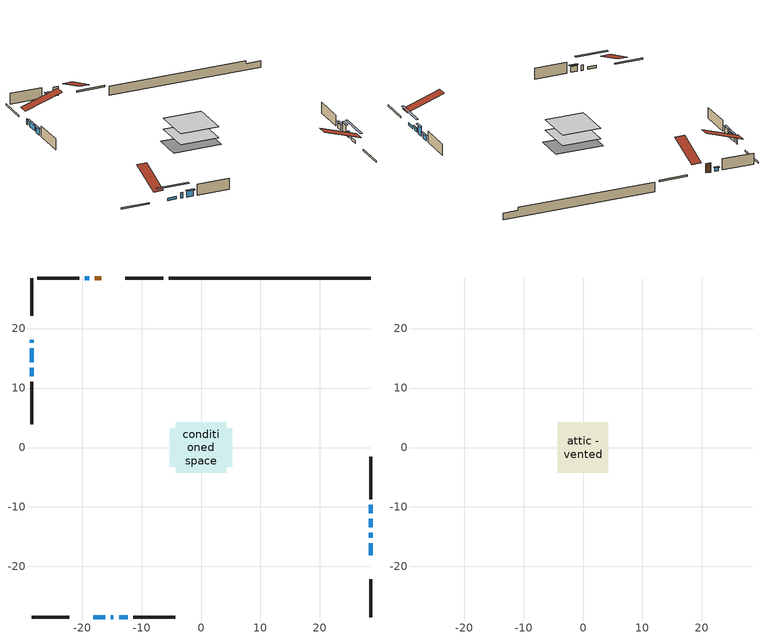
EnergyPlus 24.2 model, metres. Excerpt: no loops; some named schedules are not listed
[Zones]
conditioned space
 floor adiabatic (AdiabaticFloorConstruction): -4.25,-4.25 -4.25,4.25 4.25,4.25 4.25,-4.25 z0.15
 floor foundation (Slab1 construction): -5.26,-3.22 -5.26,3.22 5.26,3.22 5.26,-3.22 z-1.92
 wall outside (RimJoist1 construction): -6.37,28.49 -12.74,28.49 / -28.49,-28.49 -22.13,-28.49 / -28.49,28.49 -28.49,22.13 / 28.49,-28.49 28.49,-22.13 z0.15:0.45
 wall outside (AdiabaticWallConstruction 1): -16.77,28.49 -17.89,28.49 z0.15:2.18
 wall outside (AdiabaticWallConstruction): -28.49,18.09 -28.49,17.62 / -15.18,-28.49 -14.71,-28.49 z0.15:1.37; 28.49,-18.09 28.49,-16.11 / -18.09,-28.49 -16.11,-28.49 z0.15:0.71; 28.49,-15.18 28.49,-14.36 z0.15:1.01; 28.49,-13.44 28.49,-11.96 z0.15:2.18; 28.49,-11.04 28.49,-9.59 z0.15:1.27; -18.82,28.49 -19.56,28.49 z0.15:0.89; -13.78,-28.49 -12.33,-28.49 / -28.49,16.69 -28.49,14.35 z0.15:1.47; -28.49,13.43 -28.49,11.95 z0.15:1.55
 wall outside (Wall1 construction): -20.49,28.49 -27.56,28.49 / -11.4,-28.49 -4.33,-28.49 / -28.49,11.02 -28.49,3.95 / 28.49,-8.66 28.49,-1.58 z0.15:2.59
 wall foundation (FoundationWall1 construction): -5.44,28.49,-1.92 -5.44,28.49,0.15 25.1,28.49,0.15 25.1,28.49,-0.5 28.49,28.49,-0.5 28.49,28.49,-1.92
 window (WindowConstruction 7): -28.49,18.09 -28.49,17.62 z0.15:1.37
 window (WindowConstruction 9): 28.49,-18.09 28.49,-16.11 z0.15:0.71
 window (WindowConstruction 10): -18.09,-28.49 -16.11,-28.49 z0.15:0.71
 window (WindowConstruction 8): -15.18,-28.49 -14.71,-28.49 z0.15:1.37
 window (WindowConstruction): 28.49,-15.18 28.49,-14.37 z0.15:1.01
 window (WindowConstruction 1): 28.49,-13.44 28.49,-11.96 z0.15:2.18
 window (WindowConstruction 2): 28.49,-11.03 28.49,-9.59 z0.15:1.27
 window (WindowConstruction 3): -18.82,28.49 -19.56,28.49 z0.15:0.89
 window (WindowConstruction 4): -13.78,-28.49 -12.33,-28.49 z0.15:1.47
 window (WindowConstruction 5): -28.49,16.69 -28.49,14.35 z0.15:1.47
 window (WindowConstruction 6): -28.49,13.43 -28.49,11.95 z0.15:1.55
 door (Door): -16.77,28.49 -17.89,28.49 z0.15:2.18
 ceiling adiabatic (AdiabaticFloorConstruction): 4.25,-4.25 4.25,4.25 -4.25,4.25 -4.25,-4.25 z0.15
attic - vented
 floor to conditioned space (Floor1 construction Reversed): -4.25,-4.25 -4.25,4.25 4.25,4.25 4.25,-4.25 z2.59
 roof outside (Roof1 construction): -15.85,28.49,2.59 -15.85,20.22,5.35 -13.66,20.22,5.35 -13.66,28.49,2.59; -19.02,-28.49,2.59 -19.02,-20.22,5.35 -21.2,-20.22,5.35 -21.2,-28.49,2.59; -28.49,19.02,2.59 -20.22,19.02,5.35 -20.22,21.2,5.35 -28.49,21.2,2.59; 28.49,-19.02,2.59 20.22,-19.02,5.35 20.22,-21.2,5.35 28.49,-21.2,2.59
shading: 28.49,-13.47 28.49,-20.73 28.9,-20.73 28.9,-13.47 z3.35; -13.47,-28.49 -20.73,-28.49 -20.73,-28.9 -13.47,-28.9 z3.35; 28.49,-14.16 28.49,-15.38 28.9,-15.38 28.9,-14.16 z1.21; 28.49,-11.76 28.49,-13.64 28.9,-13.64 28.9,-11.76 z2.38; 28.49,-9.39 28.49,-11.24 28.9,-11.24 28.9,-9.39 z1.47; -19.76,28.49 -18.62,28.49 -18.62,28.9 -19.76,28.9 z1.09; -12.13,-28.49 -13.98,-28.49 -13.98,-28.9 -12.13,-28.9 z1.67; -28.49,14.15 -28.49,16.89 -28.9,16.89 -28.9,14.15 z1.67; -28.49,11.75 -28.49,13.63 -28.9,13.63 -28.9,11.75 z1.75
[Building]
Building 1: Terrain=Suburbs
[Site:Location]
Toronto City Centre_ON: Latitude {deg}=43.63; Longitude {deg}=-79.39; Time Zone {hr}=-5; Elevation {m}=77; Keep Site Location Information=Yes
[Site:GroundTemperature:Shallow]
5.01852, 3.26908, 3.12898, 3.95918, 7.29196, 10.6092, 13.4851, 15.3069, 15.4617, 13.9799, 11.1774, 7.9619
[Site:WaterMainsTemperature]
Calculation Method=Schedule; Temperature Schedule=mains temperature schedule
[Material] Roughness=Rough; Thermal Absorptance=0.9
Name | Thickness {m} | Conductivity {W/m-K} | Density {kg/m3} | Specific Heat {J/kg-K} | Solar Absorptance | Visible Absorptance
asphalt or fiberglass shingles | 0.00635 | 0.162714 | 1121.4 | 1465.45 | 0.4 | 0.4
ceiling loosefill ins | 0.0846667 | 0.0480833 | 16.02 | 1046.75 | 0.7 | 0.7
ceiling stud and cavity | 0.1397 | 0.666682 | 65.682 | 1177.47 | 0.7 | 0.7
concrete 4.0 in. | 0.1016 | 1.803125 | 2242.8 | 837.4 | 0.7 | 0.7
concrete 8.0 in. | 0.2032 | 1.803125 | 2242.8 | 837.4 | 0.7 | 0.7
door material | 0.04445 | 0.053851 | 512.64 | 1214.23 | 0.7 | 0.7
exterior vertical ins | 0.0316066 | 0.029427 | 32.04 | 1214.23 | 0.7 | 0.7
floor covering | 0.0127 | 0.0433444 | 54.468 | 1339.84 | 0.6 | 0.6
floor rigid ins; wall rigid ins | 0.512978 | 0.029427 | 32.04 | 1214.23 | 0.7 | 0.7
floor stud and cavity | 0.1397 | 1.75129 | 37.0049 | 1207.88 | 0.7 | 0.7
furniture material conditioned space 1 | 0.1524 | 0.115458 | 640.8 | 1214.23 | 0.6 | 0.6
gypsum board | 0.0127 | 0.160291 | 801 | 837.4 | 0.6 | 0.6
gypsum board 1 | 0.0127 | 0.160291 | 801 | 837.4 | 0.7 | 0.7
osb sheathing 0.5 in. | 0.0127 | 0.115458 | 512.64 | 1214.23 | 0.7 | 0.7
osb sheathing 0.75 in. | 0.01905 | 0.115458 | 512.64 | 1214.23 | 0.7 | 0.7
osb sheathing 2.0 in. | 0.0508 | 0.115458 | 512.64 | 1214.23 | 0.7 | 0.7
rim joist stud and cavity | 0.0508 | 0.0296634 | 125.044 | 1163.47 | 0.6 | 0.6
wall stud and cavity | 0.1397 | 0.0938917 | 139.0536 | 1170.24 | 0.7 | 0.7
wall stud and cavity 1 | 0.0889 | 0.380278 | 52.3479 | 1209.89 | 0.7 | 0.7
wall stud and cavity 2 | 0.0889 | 0.391764 | 83.0341 | 1211.67 | 0.7 | 0.7
wood siding | 0.0254 | 0.102417 | 544.68 | 1172.36 | 0.4 | 0.4
wood siding 1; wood siding 2; wood siding 3 | 0.0254 | 0.102417 | 544.68 | 1172.36 | 0.7 | 0.7
[WindowMaterial:SimpleGlazingSystem]
Name | U-Factor {W/m2-K} | Solar Heat Gain Coefficient
WindowMaterial | 2.95994 | 0.63
WindowMaterial 1 | 2.89181 | 0.69
WindowMaterial 2 | 2.91679 | 0.67
WindowMaterial 3 | 2.97584 | 0.61
WindowMaterial 4 | 2.90827 | 0.68
WindowMaterial 5 | 2.89351 | 0.69
WindowMaterial 6 | 2.906 | 0.68
WindowMaterial 7 | 2.97754 | 0.61
WindowMaterial 8 | 4.2426 | 0.65
[Construction]
AdiabaticFloorConstruction: floor stud and cavity, floor rigid ins, osb sheathing 0.75 in., floor covering
AdiabaticWallConstruction: wood siding 2, wall rigid ins, wall stud and cavity 1, gypsum board
AdiabaticWallConstruction 1: wood siding 3, wall rigid ins, wall stud and cavity 1, gypsum board
Door: door material
Floor1 construction Reversed: gypsum board, ceiling stud and cavity, ceiling loosefill ins
FoundationWall1 construction: concrete 8.0 in., gypsum board 1
furniture construction conditioned space 1: furniture material conditioned space 1
PartitionWallConstruction: gypsum board, wall stud and cavity 2, gypsum board
RimJoist1 construction: wood siding 1, osb sheathing 2.0 in., rim joist stud and cavity
Roof1 construction: asphalt or fiberglass shingles
Slab1 construction: concrete 4.0 in.
Wall1 construction: wood siding, osb sheathing 0.5 in., wall stud and cavity, gypsum board
WindowConstruction: WindowMaterial
WindowConstruction 1: WindowMaterial 1
WindowConstruction 10; WindowConstruction 9: WindowMaterial 8
WindowConstruction 2: WindowMaterial 2
WindowConstruction 3: WindowMaterial 3
WindowConstruction 4: WindowMaterial 4
WindowConstruction 5: WindowMaterial 5
WindowConstruction 6: WindowMaterial 6
WindowConstruction 7; WindowConstruction 8: WindowMaterial 7
[Zone] Multiplier=1; Part of Total Floor Area=Yes
Name | Volume {m3}
attic - vented | 32.3202
conditioned space | 332.1
[Space]
Name | Zone | Volume {m3}
attic - vented 1 | attic - vented | 32.3202
conditioned space 1 | conditioned space | 332.1
[ZoneInfiltration:EffectiveLeakageArea]
infil attic - vented 1: Zone or Space=attic - vented 1; Schedule=Always On Discrete; Effective Air Leakage Area {cm2}=3039.16; Stack Coefficient=0.00019181; Wind Coefficient=9.35741e-06
[ZoneMixing]
whole house fan mix: Zone or Space=attic - vented; Schedule=Always On Continuous; Design Flow Rate Calculation Method=Flow/Zone; Design Flow Rate {m3/s}=0; Source Zone or Space=conditioned space
[SurfaceProperty:ExposedFoundationPerimeter]
Slab1: Exposed Perimeter Calculation Method=TotalExposedPerimeter; Total Exposed Perimeter {m}=33.936
[InternalMass] Zone or ZoneList=conditioned space; Space or SpaceList=conditioned space 1
Name | Construction | Surface Area {m2}
furniture mass conditioned space 1 | furniture construction conditioned space 1 | 55.9998
partition wall mass | PartitionWallConstruction | 140
[Lights]
interior lighting: Zone or ZoneList or Space or SpaceList=conditioned space 1; Schedule=interior lighting schedule; Design Level Calculation Method=LightingLevel; Lighting Level {W}=343.2; Return Air Fraction=0; Fraction Radiant=0.6; Fraction Visible=0.2; Fraction Replaceable=1
[People]
occupants: Zone or ZoneList or Space or SpaceList=conditioned space 1; Number of People Schedule=occupants schedule; Number of People Calculation Method=People; Number of People=3; Fraction Radiant=0.314171; Sensible Heat Fraction=0.56303; Activity Level Schedule=occupants activity schedule; Carbon Dioxide Generation Rate {m3/s-W}=0; Enable ASHRAE 55 Comfort Warnings=No; Mean Radiant Temperature Calculation Type=EnclosureAveraged
[ElectricEquipment] Zone or ZoneList or Space or SpaceList=conditioned space 1; Design Level Calculation Method=EquipmentLevel
Name | Schedule | Design Level {W} | Fraction Latent | Fraction Radiant | Fraction Lost
clothes dryer | clothes dryer schedule | 140.772 | 0.015 | 0.081 | 0.85
clothes washer | clothes washer schedule | 32.1985 | 0.03 | 0.162 | 0.7
cooking range | cooking range schedule | 215.147 | 0.08 | 0.432 | 0.2
dishwasher | dishwasher schedule | 66.8632 | 0.3 | 0.18 | 0.4
fridge | fridge schedule | 72.9452 | 0 | 0.6 | 0
mech vent bath fan 0 | mech vent bath fan 0 schedule | 50.2 | 0 | 0 | 1
mech vent bath fan 1 | mech vent bath fan 1 schedule | 50.2 | 0 | 0 | 1
mech vent house fan | mech vent house fan schedule | 0 | 0 | 0 | 1
mech vent house fan cfis | mech vent house fan cfis schedule | 0 | 0 | 0 | 0
misc plug loads | misc plug loads schedule | 494.7 | 0.045 | 0.513 | 0.1
whole house fan | Always On Discrete | 0 | 0 | 0 | 1
[OtherEquipment] Zone or ZoneList or Space or SpaceList=conditioned space 1; Design Level Calculation Method=EquipmentLevel
Name | Fuel Type | Schedule | Design Level {W} | Fraction Latent | Fraction Radiant | Fraction Lost
clothes dryer 1 | Electricity | clothes dryer schedule | 0 | 0.015 | 0.081 | 0.85
cooking range 1 | Electricity | cooking range schedule | 0 | 0.08 | 0.432 | 0.2
general water use latent | None | general water use schedule | 62.594 | 1 | 0 | 0
general water use sensible | None | general water use schedule | -61.6891 | 0 | 0.6 | 0
mech vent house fan latent load | None | Always On Discrete | 0 | 1 | 0 | 0
mech vent house fan sensible load | None | Always On Discrete | 0 | 0 | 0 | 0
water heater energy adjustment1 | Electricity | Always On Discrete | 0.01 | 0 | 0 | 1
[ZoneInfiltration:DesignFlowRate] Zone or ZoneList or Space or SpaceList=conditioned space 1; Schedule=Always On Discrete; Design Flow Rate Calculation Method=Flow/Zone; Design Flow Rate {m3/s}=0
infil flow; natural vent flow; whole house fan flow
[AvailabilityManager:Scheduled]
furnace airloop Availability Manager: Schedule=Always On Discrete
[Foundation:Kiva]
Foundation Kiva 1: Initial Indoor Air Temperature {C}=18; Wall Height Above Grade {m}=0.149992; Wall Depth Below Slab {m}=0.2032; Custom Block Material Name 1=exterior vertical ins; Custom Block Depth 1 {m}=2.06999; Custom Block X Position 1 {m}=0.2159; Custom Block Z Position 1 {m}=0
[Foundation:Kiva:Settings]
Soil Conductivity {W/m-K}=0.849921; Soil Density {kg/m3}=1842.3; Soil Specific Heat {J/kg-K}=418.7; Ground Solar Absorptivity=0.9; Ground Thermal Absorptivity=0.9; Ground Surface Roughness {m}=0.03; Far-Field Width {m}=40; Deep-Ground Boundary Condition=ZeroFlux; Deep-Ground Depth {m}=40; Minimum Cell Dimension {m}=0.2; Maximum Cell Growth Coefficient=3; Simulation Timestep=Timestep
[Exterior:Lights]
exterior lighting: Schedule=exterior lighting schedule; Design Level {W}=75.6
[EnergyManagementSystem:GlobalVariable]
furnace_airloop_Fan_RTF
infil_program_Qfan
infil_program_Qinf
natural_vent_program_Qnv
natural_vent_program_Qwhf
[EnergyManagementSystem:Sensor]
Name | Output:Variable or Output:Meter Index Key | Output:Variable or Output:Meter
airflow_gain | infil flow | Infiltration Sensible Heat Gain Energy
airflow_gain_1 | natural vent flow | Infiltration Sensible Heat Gain Energy
airflow_gain_2 | whole house fan flow | Infiltration Sensible Heat Gain Energy
airflow_loss | infil flow | Infiltration Sensible Heat Loss Energy
airflow_loss_1 | natural vent flow | Infiltration Sensible Heat Loss Energy
airflow_loss_2 | whole house fan flow | Infiltration Sensible Heat Loss Energy
clg_load_cond |  | Cooling:EnergyTransfer:Zone:CONDITIONED SPACE
clg_sp_s; clg_sp_s_1 | cooling setpoint | Schedule Value
clothes_dryer_exhaust_0_sch_s | clothes dryer exhaust 0 schedule | Schedule Value
cool_season | cooling season schedule | Schedule Value
htg_load_cond |  | Heating:EnergyTransfer:Zone:CONDITIONED SPACE
htg_sp_s; htg_sp_s_1 | heating setpoint | Schedule Value
ig_ee_conv | clothes dryer | Electric Equipment Convective Heating Energy
ig_ee_conv_2 | cooking range | Electric Equipment Convective Heating Energy
ig_ee_conv_4 | fridge | Electric Equipment Convective Heating Energy
ig_ee_conv_5 | misc plug loads | Electric Equipment Convective Heating Energy
ig_ee_conv_6 | whole house fan | Electric Equipment Convective Heating Energy
ig_ee_rad | clothes dryer | Electric Equipment Radiant Heating Energy
ig_ee_rad_2 | cooking range | Electric Equipment Radiant Heating Energy
ig_ee_rad_4 | fridge | Electric Equipment Radiant Heating Energy
ig_ee_rad_5 | misc plug loads | Electric Equipment Radiant Heating Energy
ig_ee_rad_6 | whole house fan | Electric Equipment Radiant Heating Energy
ig_lgt_conv | interior lighting | Lights Convective Heating Energy
ig_lgt_rad | interior lighting | Lights Radiant Heating Energy
ig_lgt_vis | interior lighting | Lights Visible Radiation Heating Energy
ig_oe_conv | clothes dryer 1 | Other Equipment Convective Heating Energy
ig_oe_conv_1 | cooking range 1 | Other Equipment Convective Heating Energy
ig_oe_conv_2 | general water use latent | Other Equipment Convective Heating Energy
ig_oe_conv_3 | general water use sensible | Other Equipment Convective Heating Energy
ig_oe_conv_4 | water heater energy adjustment1 | Other Equipment Convective Heating Energy
ig_oe_rad | clothes dryer 1 | Other Equipment Radiant Heating Energy
ig_oe_rad_1 | cooking range 1 | Other Equipment Radiant Heating Energy
ig_oe_rad_2 | general water use latent | Other Equipment Radiant Heating Energy
ig_oe_rad_3 | general water use sensible | Other Equipment Radiant Heating Energy
ig_oe_rad_4 | water heater energy adjustment1 | Other Equipment Radiant Heating Energy
ig_ppl_conv | occupants | People Convective Heating Energy
ig_ppl_rad | occupants | People Radiant Heating Energy
im_conv | furniture mass conditioned space 1 | Surface Inside Face Convection Heat Gain Energy
im_conv_1 | partition wall mass | Surface Inside Face Convection Heat Gain Energy
im_ig | furniture mass conditioned space 1 | Surface Inside Face Internal Gains Radiation Heat Gain Energy
im_ig_1 | partition wall mass | Surface Inside Face Internal Gains Radiation Heat Gain Energy
im_lgt | furniture mass conditioned space 1 | Surface Inside Face Lights Radiation Heat Gain Energy
im_lgt_1 | partition wall mass | Surface Inside Face Lights Radiation Heat Gain Energy
im_sol | furniture mass conditioned space 1 | Surface Inside Face Solar Radiation Heat Gain Energy
im_sol_1 | partition wall mass | Surface Inside Face Solar Radiation Heat Gain Energy
im_surf | furniture mass conditioned space 1 | Surface Inside Face Net Surface Thermal Radiation Heat Gain Energy
im_surf_1 | partition wall mass | Surface Inside Face Net Surface Thermal Radiation Heat Gain Energy
mech_vent_bath_fan_0_sch_s | mech vent bath fan 0 schedule | Schedule Value
mech_vent_bath_fan_1_sch_s | mech vent bath fan 1 schedule | Schedule Value
mv_conv | mech vent bath fan 0 | Electric Equipment Convective Heating Energy
mv_conv_1 | mech vent bath fan 1 | Electric Equipment Convective Heating Energy
mv_conv_2 | mech vent house fan | Electric Equipment Convective Heating Energy
mv_conv_3 | mech vent house fan cfis | Electric Equipment Convective Heating Energy
mv_conv_4 | mech vent house fan latent load | Other Equipment Convective Heating Energy
mv_conv_5 | mech vent house fan sensible load | Other Equipment Convective Heating Energy
mv_rad | mech vent bath fan 0 | Electric Equipment Radiant Heating Energy
mv_rad_1 | mech vent bath fan 1 | Electric Equipment Radiant Heating Energy
mv_rad_2 | mech vent house fan | Electric Equipment Radiant Heating Energy
mv_rad_3 | mech vent house fan cfis | Electric Equipment Radiant Heating Energy
mv_rad_4 | mech vent house fan latent load | Other Equipment Radiant Heating Energy
mv_rad_5 | mech vent house fan sensible load | Other Equipment Radiant Heating Energy
natural_vent_s | natural vent schedule | Schedule Value
out_pb_s |  | Site Outdoor Air Barometric Pressure
out_wt_s |  | Site Outdoor Air Humidity Ratio
site_vw_s |  | Site Wind Speed
ss_back_out | Window1 | Surface Window Shortwave from Zone Back Out Window Heat Transfer Rate
ss_back_out_1 | Window10 | Surface Window Shortwave from Zone Back Out Window Heat Transfer Rate
ss_back_out_10 | Window9 | Surface Window Shortwave from Zone Back Out Window Heat Transfer Rate
ss_back_out_2 | Window12 | Surface Window Shortwave from Zone Back Out Window Heat Transfer Rate
ss_back_out_3 | Window2 | Surface Window Shortwave from Zone Back Out Window Heat Transfer Rate
ss_back_out_4 | Window3 | Surface Window Shortwave from Zone Back Out Window Heat Transfer Rate
ss_back_out_5 | Window4 | Surface Window Shortwave from Zone Back Out Window Heat Transfer Rate
ss_back_out_6 | Window5 | Surface Window Shortwave from Zone Back Out Window Heat Transfer Rate
ss_back_out_7 | Window6 | Surface Window Shortwave from Zone Back Out Window Heat Transfer Rate
ss_back_out_8 | Window7 | Surface Window Shortwave from Zone Back Out Window Heat Transfer Rate
ss_back_out_9 | Window8 | Surface Window Shortwave from Zone Back Out Window Heat Transfer Rate
ss_conv | Door1 | Surface Inside Face Convection Heat Gain Energy
ss_conv_1 | Window1 | Surface Inside Face Convection Heat Gain Energy
ss_conv_10 | Window8 | Surface Inside Face Convection Heat Gain Energy
ss_conv_11 | Window9 | Surface Inside Face Convection Heat Gain Energy
ss_conv_2 | Window10 | Surface Inside Face Convection Heat Gain Energy
ss_conv_3 | Window12 | Surface Inside Face Convection Heat Gain Energy
ss_conv_4 | Window2 | Surface Inside Face Convection Heat Gain Energy
ss_conv_5 | Window3 | Surface Inside Face Convection Heat Gain Energy
ss_conv_6 | Window4 | Surface Inside Face Convection Heat Gain Energy
ss_conv_7 | Window5 | Surface Inside Face Convection Heat Gain Energy
ss_conv_8 | Window6 | Surface Inside Face Convection Heat Gain Energy
ss_conv_9 | Window7 | Surface Inside Face Convection Heat Gain Energy
ss_ig | Door1 | Surface Inside Face Internal Gains Radiation Heat Gain Energy
ss_ig_1 | Window1 | Surface Inside Face Internal Gains Radiation Heat Gain Energy
ss_ig_10 | Window8 | Surface Inside Face Internal Gains Radiation Heat Gain Energy
ss_ig_11 | Window9 | Surface Inside Face Internal Gains Radiation Heat Gain Energy
ss_ig_2 | Window10 | Surface Inside Face Internal Gains Radiation Heat Gain Energy
ss_ig_3 | Window12 | Surface Inside Face Internal Gains Radiation Heat Gain Energy
ss_ig_4 | Window2 | Surface Inside Face Internal Gains Radiation Heat Gain Energy
ss_ig_5 | Window3 | Surface Inside Face Internal Gains Radiation Heat Gain Energy
ss_ig_6 | Window4 | Surface Inside Face Internal Gains Radiation Heat Gain Energy
ss_ig_7 | Window5 | Surface Inside Face Internal Gains Radiation Heat Gain Energy
ss_ig_8 | Window6 | Surface Inside Face Internal Gains Radiation Heat Gain Energy
ss_ig_9 | Window7 | Surface Inside Face Internal Gains Radiation Heat Gain Energy
ss_lgt | Door1 | Surface Inside Face Lights Radiation Heat Gain Energy
ss_sol | Door1 | Surface Inside Face Solar Radiation Heat Gain Energy
ss_surf | Door1 | Surface Inside Face Net Surface Thermal Radiation Heat Gain Energy
ss_surf_1 | Window1 | Surface Inside Face Net Surface Thermal Radiation Heat Gain Energy
ss_surf_10 | Window8 | Surface Inside Face Net Surface Thermal Radiation Heat Gain Energy
ss_surf_11 | Window9 | Surface Inside Face Net Surface Thermal Radiation Heat Gain Energy
ss_surf_2 | Window10 | Surface Inside Face Net Surface Thermal Radiation Heat Gain Energy
ss_surf_3 | Window12 | Surface Inside Face Net Surface Thermal Radiation Heat Gain Energy
ss_surf_4 | Window2 | Surface Inside Face Net Surface Thermal Radiation Heat Gain Energy
ss_surf_5 | Window3 | Surface Inside Face Net Surface Thermal Radiation Heat Gain Energy
ss_surf_6 | Window4 | Surface Inside Face Net Surface Thermal Radiation Heat Gain Energy
ss_surf_7 | Window5 | Surface Inside Face Net Surface Thermal Radiation Heat Gain Energy
ss_surf_8 | Window6 | Surface Inside Face Net Surface Thermal Radiation Heat Gain Energy
ss_surf_9 | Window7 | Surface Inside Face Net Surface Thermal Radiation Heat Gain Energy
ss_trans_in | Window1 | Surface Window Transmitted Solar Radiation Rate
ss_trans_in_1 | Window10 | Surface Window Transmitted Solar Radiation Rate
ss_trans_in_10 | Window9 | Surface Window Transmitted Solar Radiation Rate
ss_trans_in_2 | Window12 | Surface Window Transmitted Solar Radiation Rate
ss_trans_in_3 | Window2 | Surface Window Transmitted Solar Radiation Rate
ss_trans_in_4 | Window3 | Surface Window Transmitted Solar Radiation Rate
ss_trans_in_5 | Window4 | Surface Window Transmitted Solar Radiation Rate
ss_trans_in_6 | Window5 | Surface Window Transmitted Solar Radiation Rate
ss_trans_in_7 | Window6 | Surface Window Transmitted Solar Radiation Rate
ss_trans_in_8 | Window7 | Surface Window Transmitted Solar Radiation Rate
ss_trans_in_9 | Window8 | Surface Window Transmitted Solar Radiation Rate
ss_trans_out | Window1 | Surface Inside Face Initial Transmitted Diffuse Transmitted Out Window Solar Radiation Rate
ss_trans_out_1 | Window10 | Surface Inside Face Initial Transmitted Diffuse Transmitted Out Window Solar Radiation Rate
ss_trans_out_10 | Window9 | Surface Inside Face Initial Transmitted Diffuse Transmitted Out Window Solar Radiation Rate
ss_trans_out_2 | Window12 | Surface Inside Face Initial Transmitted Diffuse Transmitted Out Window Solar Radiation Rate
ss_trans_out_3 | Window2 | Surface Inside Face Initial Transmitted Diffuse Transmitted Out Window Solar Radiation Rate
ss_trans_out_4 | Window3 | Surface Inside Face Initial Transmitted Diffuse Transmitted Out Window Solar Radiation Rate
ss_trans_out_5 | Window4 | Surface Inside Face Initial Transmitted Diffuse Transmitted Out Window Solar Radiation Rate
ss_trans_out_6 | Window5 | Surface Inside Face Initial Transmitted Diffuse Transmitted Out Window Solar Radiation Rate
ss_trans_out_7 | Window6 | Surface Inside Face Initial Transmitted Diffuse Transmitted Out Window Solar Radiation Rate
ss_trans_out_8 | Window7 | Surface Inside Face Initial Transmitted Diffuse Transmitted Out Window Solar Radiation Rate
ss_trans_out_9 | Window8 | Surface Inside Face Initial Transmitted Diffuse Transmitted Out Window Solar Radiation Rate
s_conv | Floor1 | Surface Inside Face Convection Heat Gain Energy
s_conv_1 | FoundationWall1 | Surface Inside Face Convection Heat Gain Energy
s_conv_10 | Wall1:180 | Surface Inside Face Convection Heat Gain Energy
s_conv_11 | Wall1:270 | Surface Inside Face Convection Heat Gain Energy
s_conv_12 | Wall1:90 | Surface Inside Face Convection Heat Gain Energy
s_conv_2 | inferred conditioned ceiling | Surface Inside Face Convection Heat Gain Energy
s_conv_3 | inferred conditioned floor | Surface Inside Face Convection Heat Gain Energy
s_conv_4 | RimJoist1:0 | Surface Inside Face Convection Heat Gain Energy
s_conv_5 | RimJoist1:180 | Surface Inside Face Convection Heat Gain Energy
s_conv_6 | RimJoist1:270 | Surface Inside Face Convection Heat Gain Energy
s_conv_7 | RimJoist1:90 | Surface Inside Face Convection Heat Gain Energy
s_conv_8 | Slab1 | Surface Inside Face Convection Heat Gain Energy
s_conv_9 | Wall1:0 | Surface Inside Face Convection Heat Gain Energy
s_ig | Floor1 | Surface Inside Face Internal Gains Radiation Heat Gain Energy
s_ig_1 | FoundationWall1 | Surface Inside Face Internal Gains Radiation Heat Gain Energy
s_ig_10 | Wall1:180 | Surface Inside Face Internal Gains Radiation Heat Gain Energy
s_ig_11 | Wall1:270 | Surface Inside Face Internal Gains Radiation Heat Gain Energy
s_ig_12 | Wall1:90 | Surface Inside Face Internal Gains Radiation Heat Gain Energy
s_ig_2 | inferred conditioned ceiling | Surface Inside Face Internal Gains Radiation Heat Gain Energy
s_ig_3 | inferred conditioned floor | Surface Inside Face Internal Gains Radiation Heat Gain Energy
s_ig_4 | RimJoist1:0 | Surface Inside Face Internal Gains Radiation Heat Gain Energy
s_ig_5 | RimJoist1:180 | Surface Inside Face Internal Gains Radiation Heat Gain Energy
s_ig_6 | RimJoist1:270 | Surface Inside Face Internal Gains Radiation Heat Gain Energy
s_ig_7 | RimJoist1:90 | Surface Inside Face Internal Gains Radiation Heat Gain Energy
s_ig_8 | Slab1 | Surface Inside Face Internal Gains Radiation Heat Gain Energy
s_ig_9 | Wall1:0 | Surface Inside Face Internal Gains Radiation Heat Gain Energy
s_lgt | Floor1 | Surface Inside Face Lights Radiation Heat Gain Energy
s_lgt_1 | FoundationWall1 | Surface Inside Face Lights Radiation Heat Gain Energy
s_lgt_10 | Wall1:180 | Surface Inside Face Lights Radiation Heat Gain Energy
s_lgt_11 | Wall1:270 | Surface Inside Face Lights Radiation Heat Gain Energy
